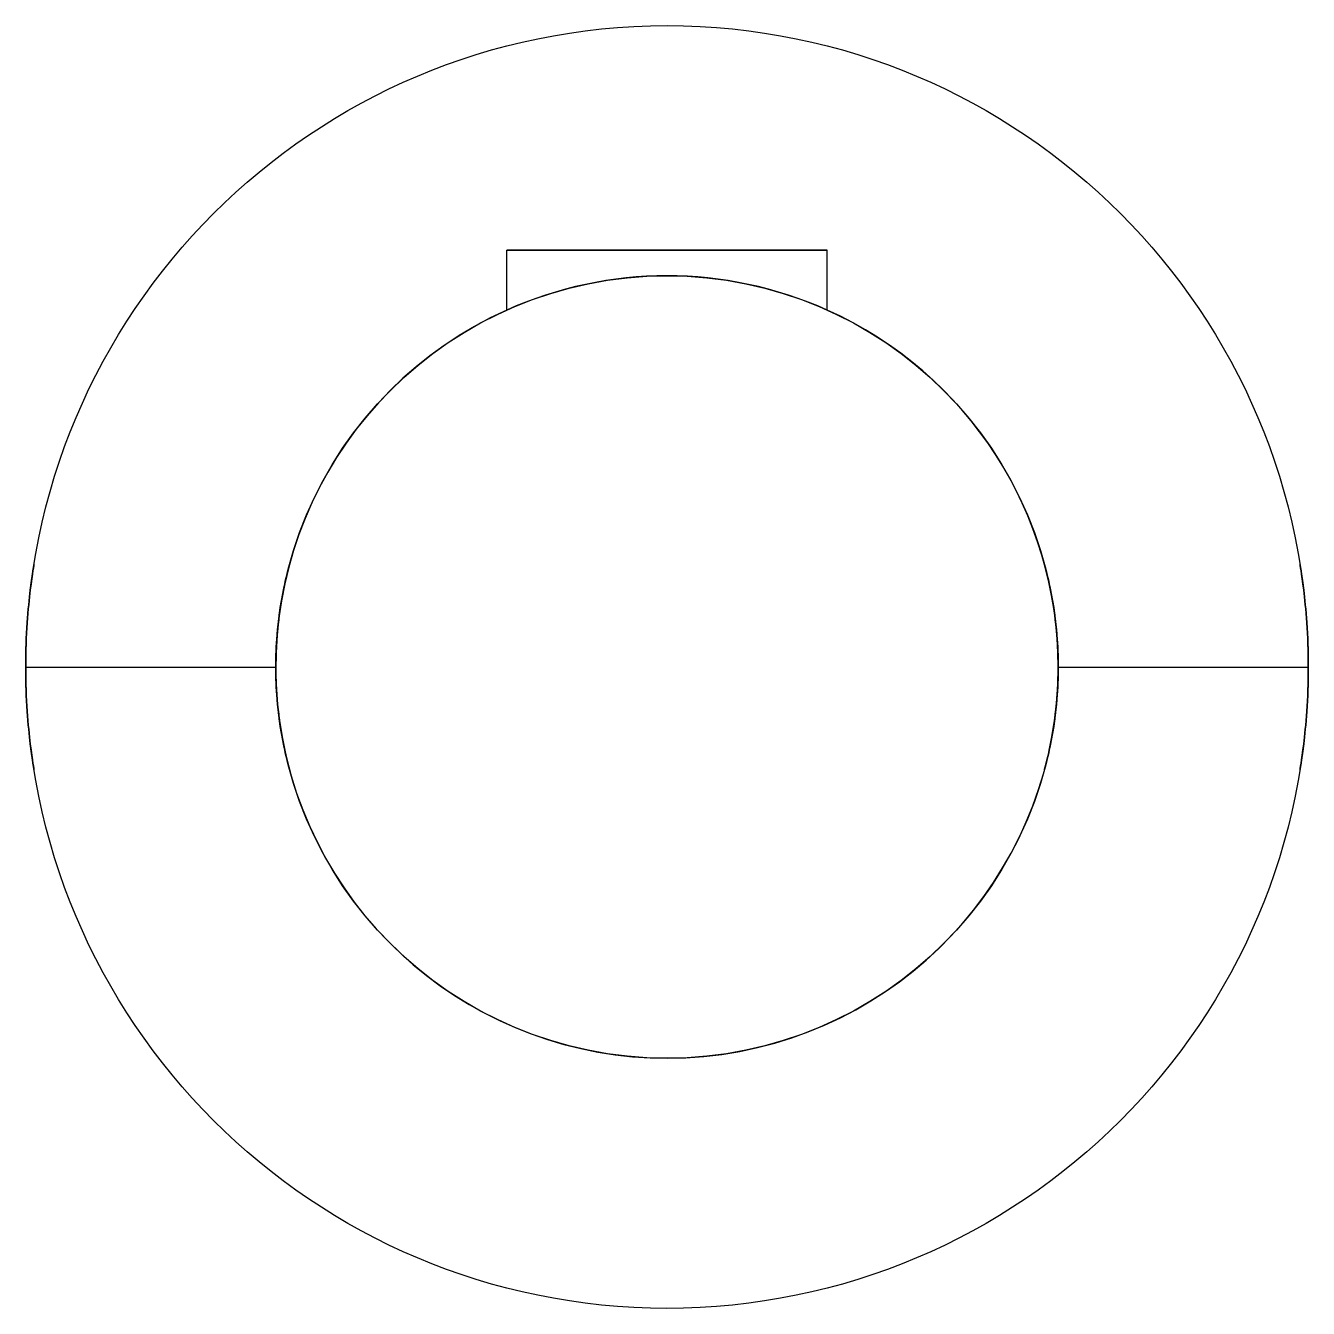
# Model space of a CAD drawing. Header units: millimetres. Extents: x -10 to 10, y -10 to 10.
import ezdxf

# ---------------------------------------------------------------- set-up
doc = ezdxf.new("R2010")
doc.units = ezdxf.units.MM
doc.layers.add('Part', color=7, linetype='CONTINUOUS')

msp = doc.modelspace()

# ---------------------------------------------------------------- linework, layer by layer
at = {"layer": 'Part'}
for p, q in [((2.5, 6.5, 16), (-2.5, 6.5, 16)), ((-2.5, 5.564, 16), (-2.5, 6.5, 16)), ((2.5, 6.5, 16), (-2.5, 6.5, 16)), ((-2.5, 6.5, 6), (-2.5, 6.5, 16)), ((-2.5, 6.5, 6), (2.5, 6.5, 6)), ((-2.5, 5.564, 16), (-2.5, 6.5, 16)), ((-2.5, 6.5, 6), (-2.5, 6.5, 16)), ((-2.5, 5.564, 6), (-2.5, 6.5, 6)), ((-2.5, 5.564, 6), (-2.5, 6.5, 6)), ((-2.5, 6.5, 6), (2.5, 6.5, 6)), ((2.5, 5.564, 16), (2.5, 6.5, 16)), ((2.5, 5.564, 16), (2.5, 6.5, 16)), ((2.5, 6.5, 6), (2.5, 6.5, 16)), ((2.5, 5.564, 6), (2.5, 6.5, 6)), ((2.5, 6.5, 6), (2.5, 6.5, 16)), ((2.5, 5.564, 6), (2.5, 6.5, 6)), ((-2.5, 5.564, 6), (-2.5, 5.564, 16)), ((-2.5, 5.564, 6), (-2.5, 5.564, 16)), ((2.5, 5.564, 6), (2.5, 5.564, 16)), ((2.5, 5.564, 6), (2.5, 5.564, 16)), ((-10, 0, 9.6), (-6.1, 0, 9.6)), ((-10, 0, 9.6), (-6.1, 0, 9.6)), ((6.1, 0, 9.6), (10, 0, 9.6)), ((6.1, 0, 9.6), (10, 0, 9.6)), ((6.1, 0), (6.1, 0, 6.4)), ((6.1, 0), (6.1, 0, 6.4)), ((6.1, 0, 9.6), (6.1, 0, 16)), ((6.1, 0, 9.6), (6.1, 0, 16)), ((10, 0, 9.6), (10, 0, 16)), ((10, 0), (10, 0, 6.4)), ((10, 0), (10, 0, 6.4)), ((10, 0, 9.6), (10, 0, 16))]:
    msp.add_line(p, q, dxfattribs=at)
for centre, radius in [((0, 0), 10), ((0, 0, 16), 10), ((0, 0), 10), ((0, 0, 16), 10), ((0, 0), 6.1), ((0, 0), 6.1)]:
    msp.add_circle(centre, radius, dxfattribs=at)
for centre, start, end in [((0, 0, 6), 65.8055, 114.1945), ((0, 0, 6), 65.8055, 114.1945), ((0, 0, 16), 114.1945, 0), ((0, 0, 16), 114.1945, 0), ((0, 0, 16), 0, 65.8055), ((0, 0, 16), 0, 65.8055)]:
    msp.add_arc(centre, 6.1, start, end, dxfattribs=at)
for points, knots in [([(-10, 0, 6.4), (-10.001, 0.494, 6.397), (-9.96, 0.937, 6.636), (-9.928, 1.2, 6.942), (-9.894, 1.472, 7.251), (-9.871, 1.6, 7.628), (-9.871, 1.6, 8), (-9.871, 1.6, 8.372), (-9.894, 1.472, 8.749), (-9.928, 1.2, 9.058), (-9.96, 0.937, 9.364), (-10.001, 0.494, 9.603), (-10, 0, 9.6)], [0, 0, 0, 0, 0.247825, 0.247825, 0.247825, 0.500043, 0.500043, 0.500043, 0.752262, 0.752262, 0.752262, 1, 1, 1, 1]), ([(-10, 0, 6.4), (-10.001, 0.494, 6.397), (-9.96, 0.937, 6.636), (-9.928, 1.2, 6.942), (-9.894, 1.472, 7.251), (-9.871, 1.6, 7.628), (-9.871, 1.6, 8), (-9.871, 1.6, 8.372), (-9.894, 1.472, 8.749), (-9.928, 1.2, 9.058), (-9.96, 0.937, 9.364), (-10.001, 0.494, 9.603), (-10, 0, 9.6)], [0, 0, 0, 0, 0.247825, 0.247825, 0.247825, 0.500043, 0.500043, 0.500043, 0.752262, 0.752262, 0.752262, 1, 1, 1, 1]), ([(-6.1, 0, 9.6), (-6.101, -0.474, 9.602), (-6.04, -0.902, 9.382), (-5.987, -1.166, 9.095), (-5.929, -1.46, 8.781), (-5.885, -1.6, 8.389), (-5.886, -1.6, 8), (-5.885, -1.6, 7.611), (-5.929, -1.46, 7.219), (-5.987, -1.166, 6.905), (-6.04, -0.902, 6.618), (-6.101, -0.474, 6.397), (-6.1, 0, 6.4), (-6.101, 0.474, 6.398), (-6.04, 0.902, 6.618), (-5.987, 1.166, 6.905), (-5.929, 1.46, 7.219), (-5.885, 1.6, 7.611), (-5.886, 1.6, 8), (-5.885, 1.6, 8.389), (-5.929, 1.46, 8.781), (-5.987, 1.166, 9.095), (-6.04, 0.902, 9.382), (-6.101, 0.474, 9.603), (-6.1, 0, 9.6)], [0, 0, 0, 0, 0.119124, 0.119124, 0.119124, 0.250001, 0.250001, 0.250001, 0.380886, 0.380886, 0.380886, 0.499971, 0.499971, 0.499971, 0.619109, 0.619109, 0.619109, 0.750005, 0.750005, 0.750005, 0.880901, 0.880901, 0.880901, 1, 1, 1, 1]), ([(-6.1, 0, 9.6), (-6.101, -0.474, 9.602), (-6.04, -0.902, 9.382), (-5.987, -1.166, 9.095), (-5.929, -1.46, 8.781), (-5.885, -1.6, 8.389), (-5.886, -1.6, 8), (-5.885, -1.6, 7.611), (-5.929, -1.46, 7.219), (-5.987, -1.166, 6.905), (-6.04, -0.902, 6.618), (-6.101, -0.474, 6.397), (-6.1, 0, 6.4), (-6.101, 0.474, 6.398), (-6.04, 0.902, 6.618), (-5.987, 1.166, 6.905), (-5.929, 1.46, 7.219), (-5.885, 1.6, 7.611), (-5.886, 1.6, 8), (-5.885, 1.6, 8.389), (-5.929, 1.46, 8.781), (-5.987, 1.166, 9.095), (-6.04, 0.902, 9.382), (-6.101, 0.474, 9.603), (-6.1, 0, 9.6)], [0, 0, 0, 0, 0.119124, 0.119124, 0.119124, 0.250001, 0.250001, 0.250001, 0.380886, 0.380886, 0.380886, 0.499971, 0.499971, 0.499971, 0.619109, 0.619109, 0.619109, 0.750005, 0.750005, 0.750005, 0.880901, 0.880901, 0.880901, 1, 1, 1, 1]), ([(6.1, 0, 6.4), (6.101, 0.474, 6.398), (6.04, 0.902, 6.618), (5.987, 1.166, 6.905), (5.929, 1.46, 7.219), (5.885, 1.6, 7.611), (5.886, 1.6, 8), (5.885, 1.6, 8.389), (5.929, 1.46, 8.781), (5.987, 1.166, 9.095), (6.04, 0.902, 9.382), (6.101, 0.474, 9.603), (6.1, 0, 9.6)], [0, 0, 0, 0, 0.238263, 0.238263, 0.238263, 0.50004, 0.50004, 0.50004, 0.761817, 0.761817, 0.761817, 1, 1, 1, 1]), ([(6.1, 0, 6.4), (6.101, 0.474, 6.398), (6.04, 0.902, 6.618), (5.987, 1.166, 6.905), (5.929, 1.46, 7.219), (5.885, 1.6, 7.611), (5.886, 1.6, 8), (5.885, 1.6, 8.389), (5.929, 1.46, 8.781), (5.987, 1.166, 9.095), (6.04, 0.902, 9.382), (6.101, 0.474, 9.603), (6.1, 0, 9.6)], [0, 0, 0, 0, 0.238263, 0.238263, 0.238263, 0.50004, 0.50004, 0.50004, 0.761817, 0.761817, 0.761817, 1, 1, 1, 1]), ([(10, 0, 6.4), (10.001, 0.494, 6.397), (9.96, 0.937, 6.636), (9.928, 1.2, 6.942), (9.894, 1.472, 7.251), (9.871, 1.6, 7.628), (9.871, 1.6, 8), (9.871, 1.6, 8.372), (9.894, 1.472, 8.749), (9.928, 1.2, 9.058), (9.96, 0.937, 9.364), (10.001, 0.494, 9.603), (10, 0, 9.6)], [0, 0, 0, 0, 0.247825, 0.247825, 0.247825, 0.500043, 0.500043, 0.500043, 0.752262, 0.752262, 0.752262, 1, 1, 1, 1]), ([(10, 0, 6.4), (10.001, 0.494, 6.397), (9.96, 0.937, 6.636), (9.928, 1.2, 6.942), (9.894, 1.472, 7.251), (9.871, 1.6, 7.628), (9.871, 1.6, 8), (9.871, 1.6, 8.372), (9.894, 1.472, 8.749), (9.928, 1.2, 9.058), (9.96, 0.937, 9.364), (10.001, 0.494, 9.603), (10, 0, 9.6)], [0, 0, 0, 0, 0.247825, 0.247825, 0.247825, 0.500043, 0.500043, 0.500043, 0.752262, 0.752262, 0.752262, 1, 1, 1, 1]), ([(-10, 0, 9.6), (-10.001, -0.494, 9.603), (-9.96, -0.937, 9.364), (-9.928, -1.2, 9.058), (-9.894, -1.472, 8.749), (-9.871, -1.6, 8.372), (-9.871, -1.6, 8), (-9.871, -1.6, 7.628), (-9.894, -1.472, 7.251), (-9.928, -1.2, 6.942), (-9.96, -0.937, 6.636), (-10.001, -0.494, 6.397), (-10, 0, 6.4)], [0, 0, 0, 0, 0.247831, 0.247831, 0.247831, 0.500041, 0.500041, 0.500041, 0.752263, 0.752263, 0.752263, 1, 1, 1, 1]), ([(-10, 0, 9.6), (-10.001, -0.494, 9.603), (-9.96, -0.937, 9.364), (-9.928, -1.2, 9.058), (-9.894, -1.472, 8.749), (-9.871, -1.6, 8.372), (-9.871, -1.6, 8), (-9.871, -1.6, 7.628), (-9.894, -1.472, 7.251), (-9.928, -1.2, 6.942), (-9.96, -0.937, 6.636), (-10.001, -0.494, 6.397), (-10, 0, 6.4)], [0, 0, 0, 0, 0.247831, 0.247831, 0.247831, 0.500041, 0.500041, 0.500041, 0.752263, 0.752263, 0.752263, 1, 1, 1, 1]), ([(6.1, 0, 9.6), (6.101, -0.474, 9.602), (6.04, -0.902, 9.382), (5.987, -1.166, 9.095), (5.929, -1.46, 8.781), (5.885, -1.6, 8.389), (5.886, -1.6, 8), (5.885, -1.6, 7.611), (5.929, -1.46, 7.219), (5.987, -1.166, 6.905), (6.04, -0.902, 6.618), (6.101, -0.474, 6.397), (6.1, 0, 6.4)], [0, 0, 0, 0, 0.238261, 0.238261, 0.238261, 0.500031, 0.500031, 0.500031, 0.761817, 0.761817, 0.761817, 1, 1, 1, 1]), ([(6.1, 0, 9.6), (6.101, -0.474, 9.602), (6.04, -0.902, 9.382), (5.987, -1.166, 9.095), (5.929, -1.46, 8.781), (5.885, -1.6, 8.389), (5.886, -1.6, 8), (5.885, -1.6, 7.611), (5.929, -1.46, 7.219), (5.987, -1.166, 6.905), (6.04, -0.902, 6.618), (6.101, -0.474, 6.397), (6.1, 0, 6.4)], [0, 0, 0, 0, 0.238261, 0.238261, 0.238261, 0.500031, 0.500031, 0.500031, 0.761817, 0.761817, 0.761817, 1, 1, 1, 1]), ([(10, 0, 9.6), (10.001, -0.494, 9.603), (9.96, -0.937, 9.364), (9.928, -1.2, 9.058), (9.894, -1.472, 8.749), (9.871, -1.6, 8.372), (9.871, -1.6, 8), (9.871, -1.6, 7.628), (9.894, -1.472, 7.251), (9.928, -1.2, 6.942), (9.96, -0.937, 6.636), (10.001, -0.494, 6.397), (10, 0, 6.4)], [0, 0, 0, 0, 0.247831, 0.247831, 0.247831, 0.500041, 0.500041, 0.500041, 0.752263, 0.752263, 0.752263, 1, 1, 1, 1]), ([(10, 0, 9.6), (10.001, -0.494, 9.603), (9.96, -0.937, 9.364), (9.928, -1.2, 9.058), (9.894, -1.472, 8.749), (9.871, -1.6, 8.372), (9.871, -1.6, 8), (9.871, -1.6, 7.628), (9.894, -1.472, 7.251), (9.928, -1.2, 6.942), (9.96, -0.937, 6.636), (10.001, -0.494, 6.397), (10, 0, 6.4)], [0, 0, 0, 0, 0.247831, 0.247831, 0.247831, 0.500041, 0.500041, 0.500041, 0.752263, 0.752263, 0.752263, 1, 1, 1, 1])]:
    msp.add_open_spline(points, degree=3, knots=knots, dxfattribs=at)

doc.saveas('drawing.dxf')
